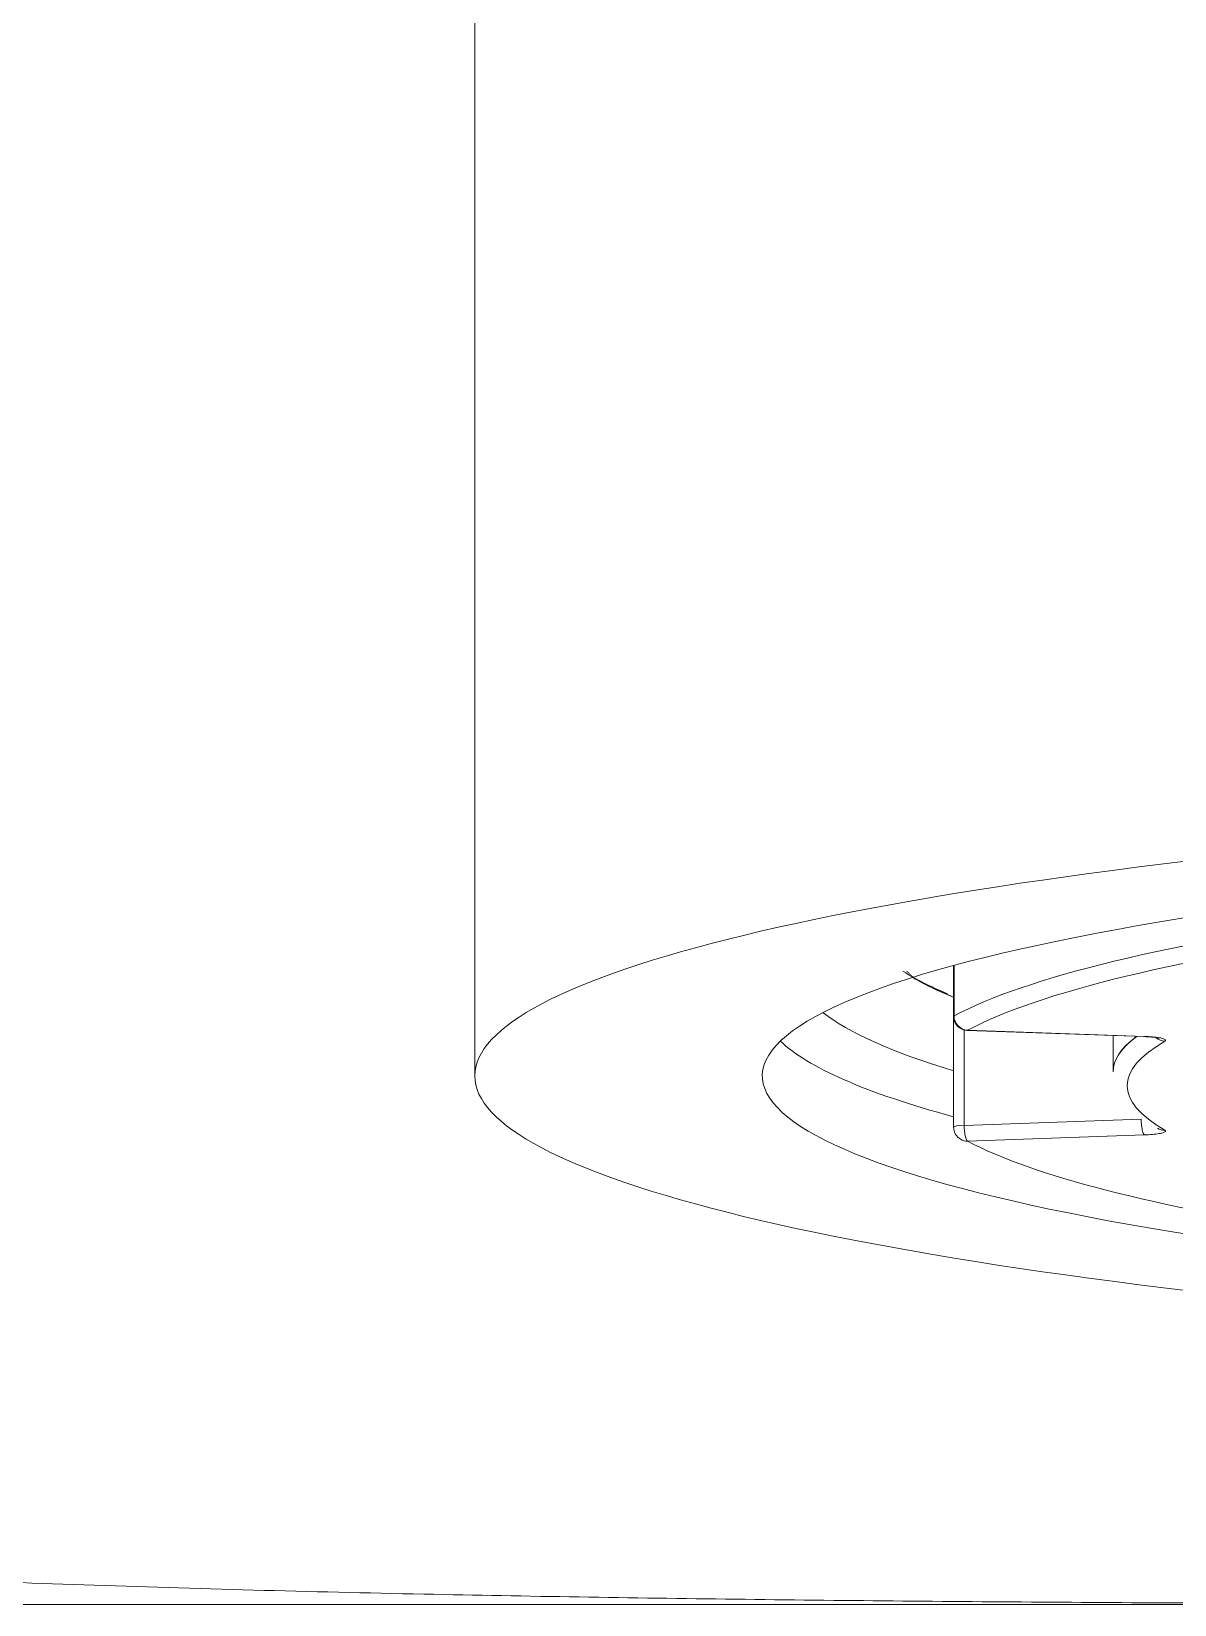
# Model space of a CAD drawing. Extents: x 6453 to 7582, y 0 to 827.
# Drawn here: x 6737.73 to 6745.87, y 199.46 to 210.68 of the extents above; entities that cross this region are included whole.
import ezdxf

# ---------------------------------------------------------------- set-up
doc = ezdxf.new("R2010")
doc.units = 0
doc.header["$LTSCALE"] = 30
doc.header["$MEASUREMENT"] = 0
doc.layers.add('1', color=7, linetype='CONTINUOUS')

msp = doc.modelspace()

# ---------------------------------------------------------------- linework, layer by layer
at = {"layer": '1', "color": 7, "linetype": 'Continuous', "lineweight": 18}
for p, q in [((6740.886, 216.567), (6740.886, 203.232)), ((6744.299, 204.019), (6744.299, 203.656)), ((6744.299, 204.019), (6744.299, 203.656)), ((6744.299, 204.019), (6744.299, 203.656)), ((6744.302, 204.02), (6744.302, 203.66)), ((6744.302, 203.66), (6744.302, 204.02)), ((6744.302, 203.66), (6744.299, 203.656)), ((6744.302, 203.66), (6744.299, 203.656)), ((6744.299, 203.656), (6744.299, 202.866)), ((6744.299, 203.656), (6744.299, 202.866)), ((6744.299, 203.656), (6744.299, 202.866)), ((6744.375, 202.879), (6744.375, 203.559)), ((6744.375, 202.879), (6744.375, 203.559)), ((6744.396, 203.556), (6744.399, 203.557)), ((6744.396, 203.556), (6744.399, 203.557)), ((6744.396, 203.556), (6744.399, 203.557)), ((6744.396, 203.556), (6744.399, 203.557)), ((6744.396, 203.556), (6745.656, 203.512)), ((6744.396, 203.556), (6745.656, 203.512)), ((6744.396, 203.556), (6745.656, 203.512)), ((6744.399, 203.557), (6745.66, 203.513)), ((6745.66, 203.513), (6744.399, 203.557)), ((6745.436, 203.52), (6745.436, 203.261)), ((6745.436, 203.52), (6745.436, 203.261)), ((6745.436, 203.52), (6745.436, 203.261)), ((6745.656, 203.512), (6745.66, 203.513)), ((6745.656, 203.512), (6745.66, 203.513)), ((6745.762, 203.501), (6745.763, 203.501)), ((6745.762, 203.501), (6745.763, 203.501)), ((6745.762, 203.501), (6745.763, 203.501)), ((6745.635, 202.924), (6744.375, 202.879)), ((6745.635, 202.924), (6744.375, 202.879)), ((6745.66, 202.811), (6744.399, 202.767)), ((6744.399, 202.767), (6745.66, 202.811)), ((6744.399, 202.767), (6745.66, 202.811)), ((6744.399, 202.767), (6745.66, 202.811))]:
    msp.add_line(p, q, dxfattribs=at)
at = {"layer": '1', "color": 7, "linetype": 'Continuous', "lineweight": 13}
for p, q in [((6744.302, 203.66), (6744.302, 204.02)), ((6744.302, 203.66), (6744.302, 204.02)), ((6744.302, 203.66), (6744.299, 203.656)), ((6744.302, 203.66), (6744.299, 203.656)), ((6744.375, 203.559), (6744.375, 202.879)), ((6744.375, 203.559), (6744.375, 202.879)), ((6745.66, 203.513), (6744.399, 203.557)), ((6745.66, 203.513), (6744.399, 203.557)), ((6745.656, 203.512), (6745.66, 203.513)), ((6745.656, 203.512), (6745.66, 203.513)), ((6744.375, 202.879), (6745.635, 202.924)), ((6744.375, 202.879), (6745.635, 202.924))]:
    msp.add_line(p, q, dxfattribs=at)
at = {"layer": '1', "color": 7, "linetype": 'Continuous', "lineweight": 18}
for centre, end in [((6744.399, 203.656), 268.0371), ((6744.399, 203.656), 268.0371), ((6744.399, 203.656), 268.0371), ((6744.399, 202.866), 241.8406), ((6744.399, 202.866), 241.8406), ((6744.399, 202.866), 241.8406)]:
    msp.add_arc(centre, 0.1, 180, end, dxfattribs=at)
for centre, major_axis, ratio, start_param, end_param in [((6755.186, 203.232), (-14.3, 0), 0.140057, 4.712389, 7.853982), ((6755.186, 203.232), (12.25, 0), 0.140057, 1.570796, 4.131145), ((6755.186, 203.261), (-11.25, 0), 0.140057, 5.491903, 6.02727), ((6755.186, 203.261), (11.25, 0), 0.140057, 2.350311, 2.885677), ((6755.186, 203.261), (11.25, 0), 0.140057, 2.350311, 2.885677), ((6755.186, 203.261), (11.25, 0), 0.140057, 2.350311, 2.885677), ((6755.185, 203.162), (11.149, 0), 0.140057, 2.35031, 2.885715), ((6755.185, 203.162), (-11.149, 0), 0.140057, 5.491903, 6.027308), ((6755.185, 203.162), (-11.149, 0), 0.140057, 5.491903, 6.027308), ((6755.185, 203.162), (-11.149, 0), 0.140057, 5.491903, 6.027308), ((6755.186, 204.311), (-11.5, 0), 0.140057, 0.236454, 0.328051), ((6755.186, 204.311), (11.5, 0), 0.140057, 3.383495, 3.469644), ((6755.186, 203.975), (12, 0), 0.140057, 3.315705, 3.575672), ((6744.399, 203.656), (-0.0472, 0.0882), 0.957899, 1.0612, 2.633167), ((6744.399, 203.656), (0.0472, -0.0882), 0.957899, 4.202793, 5.77476), ((6755.186, 203.727), (12.25, 0), 0.140057, 3.286351, 3.617789), ((6755.186, 203.261), (-9.75, 0), 0.140057, 6.09708, 6.283185), ((6755.186, 203.261), (-9.75, 0), 0.140057, 6.09708, 6.283185), ((6755.186, 203.261), (-9.75, 0), 0.140057, 6.09708, 6.283185), ((6755.186, 203.261), (9.75, 0), 0.140057, 2.956331, 3.141593), ((6755.19, 203.162), (9.654, 0), 0.140057, 2.904783, 3.378418), ((6755.19, 203.162), (9.654, 0), 0.140057, 2.90478, 3.378415), ((6755.19, 203.162), (9.654, 0), 0.140057, 2.904782, 3.378417), ((6755.19, 203.162), (9.654, 0), 0.140057, 2.904782, 3.378417), ((6745.805, 203.578), (-0.0522, 0.0853), 0.965209, 1.893993, 2.573896), ((6745.805, 203.578), (0.0522, -0.0853), 0.965209, 5.041145, 5.715488), ((6745.805, 203.578), (0.0522, -0.0853), 0.965209, 5.041145, 5.715488), ((6745.805, 203.578), (0.0522, -0.0853), 0.965209, 5.041145, 5.715488), ((6744.399, 202.866), (-0.1, 0), 0.140057, 4.959336, 6.283157), ((6744.399, 202.866), (0.1, 0), 0.140057, 1.817743, 3.141564), ((6744.399, 202.866), (-0.0035, 0.0999), 0.24176, 1.425952, 2.996748), ((6744.399, 202.866), (0.0035, -0.0999), 0.24176, 4.567544, 6.138341), ((6745.66, 202.91), (-0.0035, 0.0999), 0.242035, 1.425941, 2.996738), ((6745.66, 202.91), (0.0035, -0.0999), 0.242035, 4.567534, 6.13833), ((6745.805, 202.944), (0.0523, 0.0853), 0.965264, 3.147651, 3.705213), ((6744.399, 202.866), (0.0472, 0.0882), 0.957896, 3.103779, 3.650881), ((6744.399, 202.866), (-0.0472, -0.0882), 0.957896, 6.261344, 6.792473), ((6755.186, 203.162), (11.15, 0), 0.140057, 3.397517, 3.880618), ((6755.186, 203.162), (-11.15, 0), 0.140057, 0.255925, 0.739026), ((6755.186, 203.162), (-11.15, 0), 0.140057, 0.255925, 0.739026), ((6755.186, 203.162), (-11.15, 0), 0.140057, 0.255925, 0.739026)]:
    msp.add_ellipse(centre, major_axis=major_axis, ratio=ratio, start_param=start_param, end_param=end_param, dxfattribs=at)
at = {"layer": '1', "color": 7, "linetype": 'Continuous', "lineweight": 13}
for centre, major_axis, ratio, start_param, end_param in [((6744.399, 203.656), (0.0472, -0.0882), 0.957899, 4.202793, 5.77476), ((6744.399, 203.656), (0.0472, -0.0882), 0.957899, 4.202793, 5.77476), ((6744.399, 202.866), (-0.1, 0), 0.140057, 4.959336, 6.283157), ((6744.399, 202.866), (-0.1, 0), 0.140057, 4.959336, 6.283157), ((6744.399, 202.866), (0.0035, -0.0999), 0.24176, 4.567544, 6.138341), ((6744.399, 202.866), (0.0035, -0.0999), 0.24176, 4.567544, 6.138341), ((6745.66, 202.91), (0.0035, -0.0999), 0.242035, 4.567534, 6.13833), ((6745.66, 202.91), (0.0035, -0.0999), 0.242035, 4.567534, 6.13833), ((6744.399, 202.866), (0.0472, 0.0882), 0.957896, 3.141569, 3.650881), ((6744.399, 202.866), (0.0472, 0.0882), 0.957896, 3.141569, 3.650881)]:
    msp.add_ellipse(centre, major_axis=major_axis, ratio=ratio, start_param=start_param, end_param=end_param, dxfattribs=at)
msp.add_open_spline([(6752.053, 199.463), (6751.913, 199.464), (6751.523, 199.464), (6750.891, 199.464), (6750.159, 199.464), (6749.438, 199.465), (6748.718, 199.466), (6748, 199.467), (6746.758, 199.471), (6745.001, 199.478), (6742.746, 199.499), (6740.444, 199.535), (6738.109, 199.597), (6735.81, 199.694), (6733.643, 199.831), (6731.69, 200.004), (6729.9, 200.217), (6728.268, 200.47), (6726.775, 200.764), (6725.415, 201.099), (6724.184, 201.468), (6723.024, 201.89), (6721.936, 202.368), (6721.021, 202.851), (6720.261, 203.321), (6719.635, 203.76), (6719.043, 204.231), (6718.486, 204.734), (6717.964, 205.271), (6717.476, 205.842), (6717.023, 206.447), (6716.52, 207.214), (6715.995, 208.174), (6715.481, 209.362), (6715.051, 210.64), (6714.706, 212.006), (6714.482, 213.25), (6714.342, 214.335), (6714.259, 215.239), (6714.207, 216.155), (6714.191, 216.81), (6714.19, 217.199), (6714.19, 217.319), (6714.19, 217.439), (6714.191, 217.558), (6714.193, 217.678), (6714.195, 217.797), (6714.197, 217.916), (6714.2, 218.036), (6714.204, 218.154), (6714.208, 218.273), (6714.213, 218.392), (6714.218, 218.51), (6714.223, 218.628), (6714.229, 218.746), (6714.236, 218.864), (6714.243, 218.982), (6714.251, 219.099), (6714.259, 219.217), (6714.268, 219.334), (6714.277, 219.451), (6714.287, 219.567), (6714.297, 219.684), (6714.308, 219.8), (6714.319, 219.916), (6714.331, 220.032), (6714.343, 220.148), (6714.356, 220.263), (6714.369, 220.378), (6714.383, 220.493), (6714.397, 220.607), (6714.407, 220.684), (6714.412, 220.722)], degree=3, knots=[0, 0, 0, 0, 0.007527, 0.021054, 0.034043, 0.047017, 0.059977, 0.072924, 0.085861, 0.127279, 0.1683, 0.208975, 0.253842, 0.297843, 0.338009, 0.377182, 0.410794, 0.443471, 0.475276, 0.502729, 0.529434, 0.555447, 0.580831, 0.605652, 0.622545, 0.639236, 0.655751, 0.672116, 0.688361, 0.704512, 0.7206, 0.736654, 0.762305, 0.788174, 0.814375, 0.841017, 0.868205, 0.884542, 0.900957, 0.917467, 0.934094, 0.936245, 0.938395, 0.940543, 0.942688, 0.944832, 0.946973, 0.949113, 0.951251, 0.953387, 0.955521, 0.957654, 0.959785, 0.961914, 0.964041, 0.966167, 0.968291, 0.970414, 0.972536, 0.974656, 0.976774, 0.978892, 0.981008, 0.983122, 0.985236, 0.987348, 0.989459, 0.99157, 0.993679, 0.995787, 0.997894, 1, 1, 1, 1], dxfattribs=at)
at = {"layer": '1', "color": 7, "linetype": 'Continuous', "lineweight": 18}
for points, knots in [([(6744.256, 203.817), (6744.207, 203.838), (6744.161, 203.858), (6744.05, 203.912), (6743.99, 203.945), (6743.938, 203.978)], [0, 0, 0, 0, 0.38395, 0.38395, 1, 1, 1, 1]), ([(6744.256, 203.817), (6744.207, 203.838), (6744.161, 203.858), (6744.05, 203.912), (6743.99, 203.945), (6743.938, 203.978)], [0, 0, 0, 0, 0.38395, 0.38395, 1, 1, 1, 1]), ([(6745.656, 203.512), (6745.676, 203.511), (6745.709, 203.509), (6745.744, 203.505), (6745.76, 203.502), (6745.762, 203.501), (6745.762, 203.501)], [0, 0, 0, 0, 0.365604, 0.681164, 0.901875, 1, 1, 1, 1]), ([(6745.656, 203.512), (6745.676, 203.511), (6745.709, 203.509), (6745.744, 203.505), (6745.76, 203.502), (6745.762, 203.501), (6745.762, 203.501)], [0, 0, 0, 0, 0.365604, 0.681164, 0.901875, 1, 1, 1, 1]), ([(6745.656, 203.512), (6745.676, 203.511), (6745.709, 203.509), (6745.744, 203.505), (6745.76, 203.502), (6745.762, 203.501), (6745.762, 203.501)], [0, 0, 0, 0, 0.365604, 0.681164, 0.901875, 1, 1, 1, 1])]:
    msp.add_open_spline(points, degree=3, knots=knots, dxfattribs=at)
for points, degree in [([(6743.966, 203.979), (6744.024, 203.922)], 1), ([(6743.966, 203.979), (6744.024, 203.922)], 1), ([(6745.66, 203.513), (6745.68, 203.512), (6745.717, 203.51), (6745.766, 203.504), (6745.799, 203.496), (6745.814, 203.488), (6745.81, 203.482), (6745.805, 203.479)], 3), ([(6745.66, 203.513), (6745.68, 203.512), (6745.717, 203.51), (6745.766, 203.504), (6745.799, 203.496), (6745.814, 203.488), (6745.81, 203.482), (6745.805, 203.479)], 3), ([(6745.805, 202.845), (6745.81, 202.842), (6745.814, 202.836), (6745.799, 202.828), (6745.766, 202.82), (6745.717, 202.814), (6745.68, 202.812), (6745.66, 202.811)], 3), ([(6745.66, 202.811), (6745.68, 202.812), (6745.717, 202.814), (6745.766, 202.82), (6745.799, 202.828), (6745.814, 202.836), (6745.81, 202.842), (6745.805, 202.845)], 3), ([(6745.66, 202.811), (6745.68, 202.812), (6745.717, 202.814), (6745.766, 202.82), (6745.799, 202.828), (6745.814, 202.836), (6745.81, 202.842), (6745.805, 202.845)], 3), ([(6745.66, 202.811), (6745.68, 202.812), (6745.717, 202.814), (6745.766, 202.82), (6745.799, 202.828), (6745.814, 202.836), (6745.81, 202.842), (6745.805, 202.845)], 3), ([(6680.181, 199.463), (6705.183, 199.463), (6730.184, 199.463), (6755.186, 199.463)], 3)]:
    msp.add_open_spline(points, degree=degree, dxfattribs=at)
at = {"layer": '1', "color": 7, "linetype": 'Continuous', "lineweight": 13}
msp.add_open_spline([(6745.66, 203.513), (6745.68, 203.512), (6745.717, 203.51), (6745.766, 203.504), (6745.799, 203.496), (6745.814, 203.488), (6745.81, 203.482), (6745.805, 203.479)], degree=3, dxfattribs=at)
msp.add_open_spline([(6745.66, 203.513), (6745.68, 203.512), (6745.717, 203.51), (6745.766, 203.504), (6745.799, 203.496), (6745.814, 203.488), (6745.81, 203.482), (6745.805, 203.479)], degree=3, dxfattribs=at)

doc.saveas('drawing.dxf')
